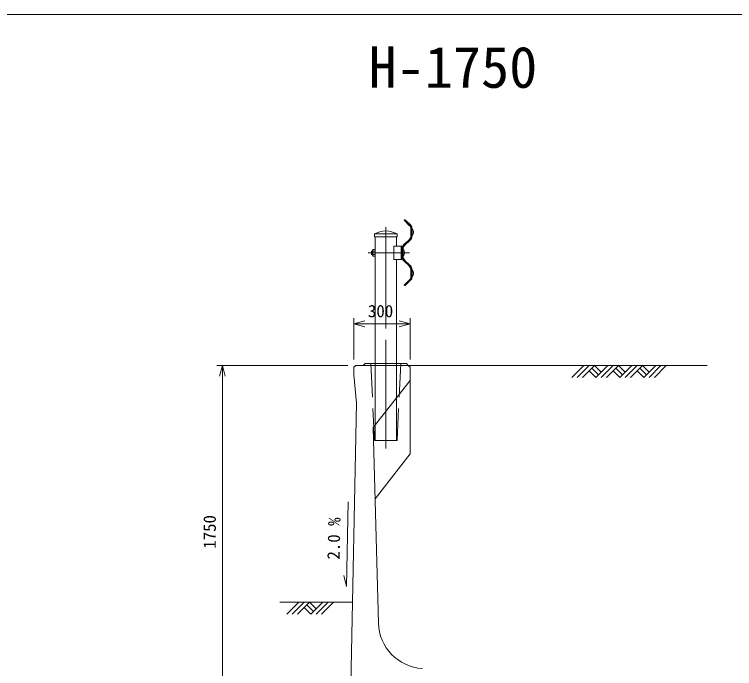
# Model space of a CAD drawing. Units: millimetres, scale not verified. Extents: x -414 to 386, y -556 to 556.
# Drawn here: x -62.6 to 65.2, y 439.6 to 555.7 of the extents above; entities that cross this region are included whole.
import ezdxf
from ezdxf.enums import TextEntityAlignment as Align

# ---------------------------------------------------------------- set-up
doc = ezdxf.new("R2010")
doc.units = ezdxf.units.MM
doc.header["$LTSCALE"] = 2
doc.linetypes.add('CHAIN2', pattern=[12, 9, -1, 1, -1])
doc.linetypes.add('DASHED3', pattern=[4, 3, -1])
doc.layers.add('0-0_0', color=2, linetype='Continuous', lineweight=18)
doc.styles.add('ＭＳ ゴシック', font='')
doc.styles.get('ＭＳ ゴシック').set_extended_font_data('MS Gothic')

msp = doc.modelspace()

# ---------------------------------------------------------------- linework, layer by layer
at = {"layer": '0-0_0', "color": 7}
for p, q in [((6.575, 519.125), (6.649, 519.202)), ((7.548, 518.175), (6.575, 519.125)), ((7.622, 518.251), (6.649, 519.202)), ((6.682, 519.125), (6.756, 519.202)), ((7.655, 518.175), (6.682, 519.125)), ((7.744, 518.237), (6.756, 519.202)), ((7.767, 516.388), (7.767, 517.655)), ((7.874, 516.388), (7.874, 517.655)), ((7.874, 516.388), (7.874, 517.655)), ((7.981, 516.388), (7.981, 517.655)), ((5.324, 516.7), (1.304, 516.7)), ((1.304, 516.7), (1.304, 516.2)), ((5.324, 516.2), (1.304, 516.2)), ((1.409, 516.2), (1.409, 480.034)), ((5.219, 516.2), (5.219, 514.534)), ((5.324, 516.7), (5.324, 516.2)), ((7.388, 515.624), (6.59, 514.876)), ((7.46, 515.546), (6.662, 514.798)), ((7.494, 515.624), (6.696, 514.876)), ((7.567, 515.546), (6.769, 514.798)), ((0.809, 513.655), (1.409, 513.655)), ((0.809, 513.655), (0.809, 513.079)), ((0.975, 513.799), (1.058, 513.944)), ((0.976, 513.799), (0.976, 512.935)), ((1.059, 513.944), (1.409, 513.944)), ((6.027, 514.534), (6.027, 512.2)), ((6.177, 512.2), (6.177, 514.534)), ((6.284, 513.367), (6.284, 514.034)), ((6.391, 513.367), (6.391, 514.034)), ((0.809, 513.079), (1.409, 513.079)), ((0.975, 512.935), (1.059, 512.79)), ((1.059, 512.79), (1.409, 512.79)), ((6.284, 513.367), (6.284, 512.7)), ((6.391, 513.367), (6.391, 512.7)), ((6.177, 512.2), (4.761, 512.2)), ((5.219, 512.2), (5.219, 480.034)), ((7.388, 511.11), (6.59, 511.858)), ((7.461, 511.188), (6.663, 511.935)), ((7.495, 511.11), (6.696, 511.858)), ((7.567, 511.188), (6.769, 511.936)), ((7.767, 510.346), (7.767, 509.079)), ((7.874, 510.346), (7.874, 509.079)), ((7.874, 510.346), (7.874, 509.079)), ((7.981, 510.346), (7.981, 509.079)), ((7.548, 508.559), (6.575, 507.609)), ((7.623, 508.483), (6.65, 507.532)), ((7.655, 508.559), (6.682, 507.609)), ((7.729, 508.483), (6.756, 507.532)), ((6.574, 507.609), (6.649, 507.533)), ((6.681, 507.609), (6.756, 507.533))]:
    msp.add_line(p, q, dxfattribs=at)
at = {"layer": '0-0_0', "color": 7, "linetype": 'CHAIN2'}
for p, q in [((3.314, 517.909), (3.314, 478.648)), ((7.519, 513.367), (0.21, 513.367))]:
    msp.add_line(p, q, dxfattribs=at)
at = {"layer": '0-0_0', "color": 4}
for p, q in [((-2.352, 501.754), (-2.352, 494.436)), ((-2.352, 500.754), (-0.421, 501.272)), ((-2.352, 500.754), (7.648, 500.754)), ((-2.352, 500.754), (-0.421, 500.237)), ((7.648, 500.754), (5.716, 501.272)), ((7.648, 500.754), (5.716, 500.237)), ((7.648, 501.754), (7.648, 494.436)), ((-26.668, 493.367), (-3.413, 493.367)), ((-25.668, 493.367), (-25.151, 491.435)), ((-3.663, 454.158), (-3.363, 469.155)), ((-3.663, 454.158), (-4.142, 456.1))]:
    msp.add_line(p, q, dxfattribs=at)
at = {"layer": '0-0_0', "linetype": 'CHAIN2'}
msp.add_line((3.314, 480.034), (3.314, 497.034), dxfattribs=at)
at = {"layer": '0-0_0'}
for p, q in [((-2.019, 493.367), (-2.352, 493.034)), ((7.314, 493.367), (-2.019, 493.367)), ((-0.352, 493.7), (-0.686, 493.367)), ((6.981, 493.7), (-0.352, 493.7)), ((6.981, 493.7), (7.314, 493.367)), ((7.314, 493.367), (7.648, 493.034)), ((7.314, 493.367), (60.306, 493.367)), ((36.338, 491.246), (38.459, 493.367)), ((37.281, 491.246), (39.402, 493.367)), ((38.224, 491.246), (40.345, 493.367)), ((40.345, 493.367), (41.524, 492.189)), ((41.524, 491.246), (43.645, 493.367)), ((42.466, 491.246), (44.588, 493.367)), ((44.588, 493.367), (45.766, 492.189)), ((44.823, 491.246), (46.945, 493.367)), ((45.766, 491.246), (47.887, 493.367)), ((46.709, 491.246), (48.83, 493.367)), ((48.83, 493.367), (50.009, 492.189)), ((49.066, 491.246), (51.187, 493.367)), ((50.009, 491.246), (52.13, 493.367)), ((50.952, 491.246), (53.073, 493.367)), ((-2.352, 491.7), (-2.352, 493.034)), ((7.648, 477.7), (7.648, 493.034)), ((39.874, 492.896), (41.052, 491.717)), ((43.645, 492.424), (44.823, 491.246)), ((44.116, 492.896), (45.295, 491.717)), ((47.887, 492.424), (49.066, 491.246)), ((48.359, 492.896), (49.537, 491.717)), ((-1.852, 486.7), (-2.352, 491.7)), ((7.648, 490.7), (1.061, 482.367)), ((-1.852, 486.7), (-2.886, 435.034)), ((1.061, 482.367), (2.007, 447.647)), ((7.648, 477.7), (1.406, 469.7)), ((-15.478, 451.367), (-2.559, 451.367)), ((-14.207, 449.246), (-12.086, 451.367)), ((-13.265, 449.246), (-11.143, 451.367)), ((-12.322, 449.246), (-10.2, 451.367)), ((-10.2, 451.367), (-9.022, 450.189)), ((-9.022, 449.246), (-6.901, 451.367)), ((-8.079, 449.246), (-5.958, 451.367)), ((-10.672, 450.896), (-9.493, 449.717))]:
    msp.add_line(p, q, dxfattribs=at)
at = {"layer": '0-0_0', "linetype": 'DASHED3'}
for p, q in [((0.648, 493.7), (1.314, 480.034)), ((5.981, 493.7), (5.314, 480.034)), ((5.314, 480.034), (1.314, 480.034))]:
    msp.add_line(p, q, dxfattribs=at)
at = {"layer": '0-0_0', "color": 7}
msp.add_lwpolyline([(-414.48, 5.676), (385.52, 5.676), (385.52, 555.676), (-414.48, 555.676)], close=True, dxfattribs=at)
msp.add_lwpolyline([(6.177, 514.534), (4.761, 514.534), (4.761, 512.2)], dxfattribs=at)
at = {"layer": '0-0_0', "color": 4}
msp.add_lwpolyline([(-25.668, 435.034), (-25.668, 493.367), (-26.186, 491.435)], dxfattribs=at)
at = {"layer": '0-0_0'}
for points in [[(39.402, 492.424), (40.581, 491.246), (42.702, 493.367)], [(-11.143, 450.424), (-9.965, 449.246), (-7.843, 451.367)]]:
    msp.add_lwpolyline(points, dxfattribs=at)
at = {"layer": '0-0_0', "color": 7}
for centre, radius, start, end in [((7.041, 517.655), 0.727, 359.99997, 45.67816), ((7.041, 517.655), 0.833, 359.99997, 45.67827), ((7.147, 517.655), 0.727, 359.99997, 45.67816), ((7.147, 517.655), 0.833, 359.99997, 45.67827), ((7.547, 517.022), 0.701, 308.26753, 51.73245), ((3.314, 513.179), 4.054, 60.27902, 119.72096), ((6.807, 516.388), 0.96, 307.53062, 0.00003), ((6.807, 516.388), 1.067, 307.53072, 0.00003), ((6.914, 516.388), 0.96, 307.53062, 0.00003), ((6.914, 516.388), 1.067, 307.53072, 0.00003), ((7.244, 514.034), 1.067, 127.53064, 180), ((7.351, 514.034), 1.067, 127.53064, 180), ((7.244, 514.034), 0.96, 127.53053, 180), ((7.351, 514.034), 0.96, 127.53053, 180), ((1.142, 513.799), 0.167, 179.99997, 240.00012), ((1.515, 513.367), 0.539, 147.72243, 212.27754), ((5.957, 513.367), 0.701, 308.26753, 51.73247), ((1.142, 512.935), 0.167, 119.99986, 180.00002), ((7.244, 512.7), 1.067, 179.99998, 232.46935), ((7.351, 512.7), 1.067, 179.99998, 232.46935), ((7.244, 512.7), 0.96, 179.99998, 232.46945), ((7.351, 512.7), 0.96, 179.99998, 232.46945), ((6.807, 510.346), 0.96, 359.99997, 52.46938), ((6.807, 510.346), 1.067, 359.99997, 52.46928), ((6.914, 510.346), 0.96, 359.99997, 52.46938), ((6.914, 510.346), 1.067, 359.99997, 52.46928), ((7.547, 509.712), 0.701, 308.26753, 51.73247), ((7.041, 509.079), 0.727, 314.32184, 0.00002), ((7.041, 509.079), 0.833, 314.32172, 0.00003), ((7.147, 509.079), 0.727, 314.32184, 0.00002), ((7.147, 509.079), 0.833, 314.32172, 0.00003)]:
    msp.add_arc(centre, radius, start, end, dxfattribs=at)
at = {"layer": '0-0_0'}
msp.add_arc((10.337, 447.874), 8.333, 181.56058, 266.41472, dxfattribs=at)

# ---------------------------------------------------------------- texts
at = {"layer": '0-0_0', "color": 7, "style": 'ＭＳ ゴシック'}
for s, height, p in [('H-1750', 7.331, (0.267, 540.45)), ('300', 2.199, (0.148, 501.254))]:
    msp.add_text(s, height=height, dxfattribs=at).set_placement(p, align=Align.BOTTOM_LEFT)
for s, rotation, p in [('1750', 90, (-26.168, 460.825)), ('2.0 %', 88.854, (-4.217, 458.875))]:
    msp.add_text(s, height=2.199, rotation=rotation, dxfattribs=at).set_placement(p, align=Align.BOTTOM_LEFT)

doc.saveas('drawing.dxf')
